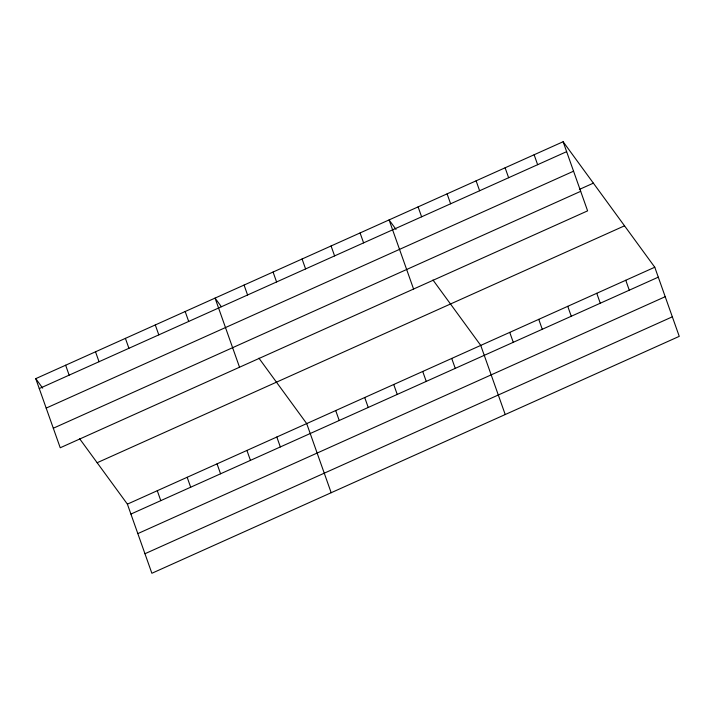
<?xml version="1.0" encoding="UTF-8"?>
<svg xmlns="http://www.w3.org/2000/svg" width="715" height="715" viewBox="0 0 715 715"><rect width="100%" height="100%" fill="white"/><g stroke="black" fill="none" stroke-linecap="round" stroke-linejoin="round"><path stroke-width="1.07" d="M563.125 141.731L587.605 210.862L60.23 447.769L35.75 378.646L563.125 141.731L654.77 267.231L679.25 336.354L151.875 573.269L127.395 504.138L79.624 438.724M39.262 388.576L566.638 151.66M46.18 408.104L573.555 171.198M579.365 189.439L593.37 183.147M53.312 428.231L580.687 191.325M97.151 462.73L624.526 225.815M127.395 504.138L654.77 267.231M130.908 514.067L658.292 277.161M137.825 533.605L665.209 296.698M144.957 553.732L672.332 316.825M396.021 229.408L389.094 219.916L413.574 289.039M432.968 279.994L480.739 345.408L505.219 414.539M221.355 306.717L215.054 298.092L239.534 367.224M258.937 358.179L306.699 423.593L331.179 492.715M35.75 378.646L42.677 388.138M625.768 280.262L629.28 290.192M596.757 293.293L600.278 303.223M534.123 154.762L537.635 164.691M567.755 306.324L571.267 316.253M505.112 167.793L508.633 177.722M538.752 319.346L542.265 329.284M476.11 180.823L479.622 190.753M509.741 332.377L513.263 342.306M447.098 193.854L450.62 203.784M418.096 206.885L421.618 216.815M451.728 358.438L455.249 368.368M422.726 371.469L426.238 381.399M360.083 232.947L363.604 242.877M393.724 384.5L397.236 394.43M331.081 245.969L334.593 255.907M364.713 397.531L368.234 407.461M302.079 259L305.591 268.929M335.71 410.562L339.223 420.492M273.067 272.031L276.589 281.96M244.065 285.062L247.578 294.991M276.821 437.017L280.334 446.947M246.934 450.441L250.447 460.371M185.176 311.517L188.689 321.446M217.047 463.865L220.569 473.795M155.289 324.941L158.802 334.87M187.169 477.289L190.682 487.219M125.402 338.365L128.923 348.294M157.282 490.713L160.795 500.643M95.515 351.789L99.036 361.727M65.637 365.222L69.149 375.152"/></g></svg>
